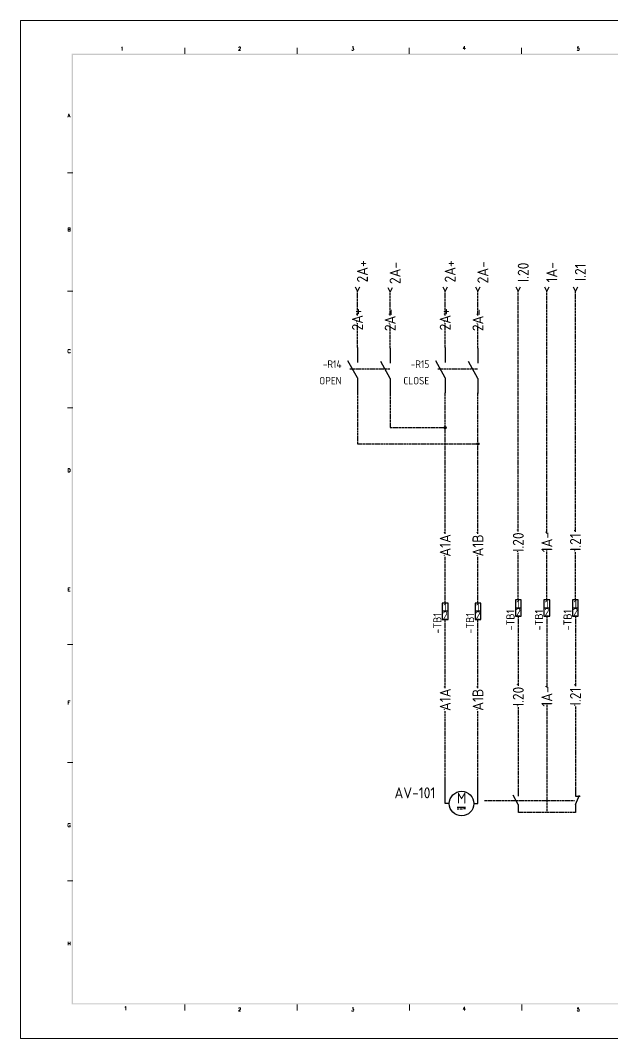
# Model space of a CAD drawing. Header units: millimetres. Extents: x 67033 to 212947, y 35102 to 335921.
# Drawn here: x 92624 to 95706, y 157136 to 162445 of the extents above; entities that cross this region are included whole.
import ezdxf
from ezdxf.enums import TextEntityAlignment as Align

# ---------------------------------------------------------------- set-up
doc = ezdxf.new("R2010")
doc.units = ezdxf.units.MM
doc.linetypes.add('ACAD_ISO02W100', pattern=[15, 12, -3])
doc.linetypes.add('DASHED', pattern=[0.75, 0.5, -0.25])
for name, color, linetype in [('BORDER', 7, 'Continuous'), ('DESC', 1, 'Continuous'), ('DESCCHILD', 20, 'Continuous'), ('LINK', 9, 'DASHED'), ('MISC', 2, 'Continuous'), ('RED_2.5mm^2', 1, 'Continuous'), ('SYMS', 7, 'Continuous'), ('TAGS', 51, 'Continuous'), ('TERMS', 4, 'Continuous')]:
    doc.layers.add(name, color=color, linetype=linetype)
doc.styles.add('ROMANS', font='romans.shx', dxfattribs={"height": 0.3})
doc.styles.add('WD_IEC', font='isocp2.shx', dxfattribs={"width": 0.9, "height": 4})

# ---------------------------------------------------------------- blocks, each defined once
blk = doc.blocks.new('VMO1M6')
for p, q in [((-10.02, 0), (-10, 15)), ((10, 0), (10, 15)), ((-7.5, 0), (-10.02, 0)), ((7.5, 0), (10, 0)), ((-2.66, -2.16), (2.34, -2.16)), ((-2.66, -3.16), (-1.41, -3.16)), ((-0.81, -3.16), (0.49, -3.16)), ((2.34, -3.16), (1.09, -3.16))]:
    blk.add_line(p, q)
blk.add_circle((0, 0), 7.5)
at = {"style": 'WD_IEC'}
for tag, p in [('TERM01', (-10.52, 14.94)), ('TERM02', (9.48, 14.94))]:
    blk.add_attdef(tag, text='', height=2, rotation=90, dxfattribs=at).set_placement(p, align=Align.RIGHT)
at = {"style": 'WD_IEC', "flags": 1}
for tag, p, height in [('X2TERM01', (-10, 15), 0.32), ('X2TERM02', (10, 15), 0.32), ('MFG', (10.83, 2.04), 1.5), ('CAT', (10.83, -0.02), 1.5), ('ASSYCODE', (10.72, -6.29), 1), ('FAMILY', (10.72, -7.79), 1), ('CATDESC', (10.72, -9.29), 1)]:
    blk.add_attdef(tag, p, '', height=height, dxfattribs=at)
at = {"style": 'WD_IEC'}
for tag, p in [('INST', (-16.04, 9.25)), ('LOC', (-16.04, 6.25)), ('RATING1', (-16.04, -0.8)), ('TAG1', (-16.04, 3.25)), ('DESC1', (-16.04, -8.1)), ('DESC3', (-16.04, -14.1)), ('DESC2', (-16.04, -11.1))]:
    blk.add_attdef(tag, text='', height=2.5, dxfattribs=at).set_placement(p, align=Align.RIGHT)
blk.add_attdef('M', text='', height=2.5, dxfattribs=at).set_placement((0.02, 0.02), align=Align.CENTER)
at = {"lineweight": 15, "style": 'WD_IEC'}
blk.add_attdef('XREF', text='', height=2.5, dxfattribs=at).set_placement((-16.04, -5.1), align=Align.RIGHT)
at = {"style": 'WD_IEC', "width": 0.9}
blk.add_attdef('WDTAGALT', text='', height=2.5, dxfattribs=at).set_placement((-16.04, -17.1), align=Align.RIGHT)
blk = doc.blocks.new('HA1X2Y')
blk.add_lwpolyline([(1.25, 2.5), (0, 0), (-1.25, 2.5)])
at = {"style": 'WD_IEC', "flags": 8}
for tag, p in [('DESC2', (0, 3.75)), ('DESC1', (0, 7.6))]:
    blk.add_attdef(tag, text='', height=2.5, dxfattribs=at).set_placement(p, align=Align.CENTER)
at = {"style": 'WD_IEC', "flags": 1}
blk.add_attdef('X8TERM01', (0, 0), '', height=0.32, dxfattribs=at)
blk = doc.blocks.new('VT0_LGENERIC')
at = {"style": 'WD_IEC'}
blk.add_attdef('COLOR', text='', height=2.5, rotation=90, dxfattribs=at).set_placement((0, 0), align=Align.MIDDLE_CENTER)
at = {"style": 'WD_IEC', "flags": 1}
for tag, p in [('X2TERM01', (0, 4)), ('X8TERM01', (0, -4))]:
    blk.add_attdef(tag, p, '', height=0.16, rotation=90, dxfattribs=at)
at = {"style": 'WD_IEC'}
for tag, p in [('X2_TINY_DOT_DONT_REMOVE', (0, 4)), ('X8_TINY_DOT_DONT_REMOVE', (0, -4))]:
    blk.add_attdef(tag, p, '', height=0.0001, rotation=90, dxfattribs=at)
blk = doc.blocks.new('VSP1001')
for p, q in [((1.75, 5), (-1.75, 5)), ((-1.75, 5), (-1.75, -5)), ((1.75, -5), (1.75, 5)), ((1.75, 0), (-1.75, 0)), ((-1.75, -5), (1.75, -5))]:
    blk.add_line(p, q)
at = {"linetype": 'Continuous', "style": 'WD_IEC', "width": 0.9, "flags": 8}
blk.add_attdef('TERMDESC01', (-1, 6), '', height=2, rotation=90, dxfattribs=at)
blk.add_attdef('X2WIRE01', text='', height=2, rotation=90, dxfattribs=at).set_placement((1, 6), align=Align.TOP_LEFT)
at = {"style": 'WD_IEC'}
for tag, p in [('INST', (-4, 5)), ('TAG1', (-4, -1)), ('LOC', (-4, 2)), ('DESC2', (-4, -7.85)), ('DESC1', (-4, -4.1)), ('DESC3', (-4, -11.6))]:
    blk.add_attdef(tag, text='', height=2.5, dxfattribs=at).set_placement(p, align=Align.RIGHT)
for tag, p in [('TERM01', (0, 2.5)), ('TERM02', (0, -2.5))]:
    blk.add_attdef(tag, text='', height=2, dxfattribs=at).set_placement(p, align=Align.MIDDLE_CENTER)
at = {"style": 'WD_IEC', "width": 0.9, "flags": 1}
for tag, p in [('CAT', (-0.96, 0.48)), ('MFG', (-0.88, 1.65)), ('ACE_FLAG', (-0.5, 4.5)), ('X2TERM01', (0, 5)), ('ASSYCODE', (-1.03, -0.58)), ('FAMILY', (-1.03, -1.66)), ('X8TERM02', (0, -5))]:
    blk.add_attdef(tag, p, '', height=0.25, dxfattribs=at)
at = {"linetype": 'Continuous', "style": 'WD_IEC', "width": 0.9, "flags": 8}
blk.add_attdef('TERMDESC02', text='', height=2, rotation=90, dxfattribs=at).set_placement((-1, -6), align=Align.RIGHT)
blk.add_attdef('X8WIRE02', text='', height=2, rotation=90, dxfattribs=at).set_placement((1, -6), align=Align.TOP_RIGHT)
blk = doc.blocks.new('VCR21')
for p, q in [((0, 7.5), (0, 2.5)), ((0, -2.5), (-3.12, 3.12)), ((0, -2.5), (0, -7.5))]:
    blk.add_line(p, q)
at = {"style": 'WD_IEC'}
for tag, p in [('INST', (-5.25, 6.75)), ('LOC', (-5.25, 3.75)), ('TAG2', (-5.25, 0.75)), ('XREF', (-5.25, -3.75)), ('DESC1', (-5.25, -6.75)), ('DESC2', (-5.25, -9.75)), ('DESC3', (-5.25, -12.75))]:
    blk.add_attdef(tag, text='', height=2.5, dxfattribs=at).set_placement(p, align=Align.RIGHT)
blk.add_attdef('TERM01', text='', height=2, rotation=90, dxfattribs=at).set_placement((-1, 7.5), align=Align.RIGHT)
at = {"style": 'WD_IEC', "flags": 1}
for tag, p, height in [('X2TERM01', (0, 7.5), 0.32), ('X4LINK', (-2.75, 0), 0.32), ('X1LINK', (-0.5, 0), 0.32), ('CONTACT', (4, -3.5), 1), ('FAMILY', (4, -5), 1), ('COMMON', (5.25, -4.75), 1), ('X8TERM02', (0, -7.5), 0.32)]:
    blk.add_attdef(tag, p, '', height=height, dxfattribs=at)
at = {"style": 'WD_IEC'}
blk.add_attdef('TERM02', (-1, -7.5), '', height=2, rotation=90, dxfattribs=at)
blk = doc.blocks.new('VCR22')
for p, q in [((0, 7.5), (0, 2.5)), ((0, -2.5), (2.5, 3.12)), ((0, 2.5), (2.87, 2.5)), ((0, -2.5), (0, -7.5))]:
    blk.add_line(p, q)
at = {"style": 'WD_IEC'}
for tag, p in [('INST', (-5.25, 5.25)), ('TAG2', (-5.25, -0.75)), ('LOC', (-5.25, 2.25)), ('DESC1', (-5.25, -6.75)), ('XREF', (-5.25, -3.75)), ('DESC3', (-5.25, -12.75)), ('DESC2', (-5.25, -9.75))]:
    blk.add_attdef(tag, text='', height=2.5, dxfattribs=at).set_placement(p, align=Align.RIGHT)
blk.add_attdef('TERM01', text='', height=2, rotation=90, dxfattribs=at).set_placement((-1, 7.5), align=Align.RIGHT)
at = {"style": 'WD_IEC', "flags": 1}
for tag, p, height in [('X2TERM01', (0, 7.5), 0.32), ('X4LINK', (-0.55, 0), 0.32), ('X1LINK', (1.92, 0), 0.32), ('CONTACT', (4, -3.5), 1), ('FAMILY', (4, -5), 1), ('COMMON', (5.25, -4.75), 1), ('X8TERM02', (0, -7.5), 0.32)]:
    blk.add_attdef(tag, p, '', height=height, dxfattribs=at)
at = {"style": 'WD_IEC'}
blk.add_attdef('TERM02', (-1, -7.5), '', height=2, rotation=90, dxfattribs=at)
blk = doc.blocks.new('WDDOT')
for radius in [0.72, 0.449, 0.223]:
    blk.add_circle((0, 0), radius)

msp = doc.modelspace()

# ---------------------------------------------------------------- linework, layer by layer
at = {"color": 7, "linetype": 'ACAD_ISO02W100', "true_color": 0xffffff}
for p, q in [((94342.1, 160628.7), (94549.8, 160628.7)), ((94799.5, 160628.7), (95007.3, 160628.7))]:
    msp.add_line(p, q, dxfattribs=at)
at = {"layer": 'BORDER', "linetype": 'Continuous', "lineweight": 9}
for p, q in [((93481.9, 162302.3), (93481.9, 162271)), ((94067.4, 162302.3), (94067.4, 162271)), ((94650.4, 162302.3), (94650.4, 162271)), ((95235.9, 162302.3), (95235.9, 162271)), ((92896.4, 161649.8), (92869.6, 161649.8)), ((92896.4, 161033), (92869.6, 161033)), ((92896.4, 160425.2), (92869.6, 160425.2)), ((92896.4, 159191.6), (92869.6, 159191.6)), ((92896.4, 158574.8), (92869.6, 158574.8)), ((92896.4, 157958.1), (92869.6, 157958.1)), ((93481.9, 157314.5), (93481.9, 157283.2)), ((94067.4, 157314.5), (94067.4, 157283.2)), ((94652.9, 157314.5), (94652.9, 157283.2)), ((95238.3, 157314.5), (95238.3, 157283.2))]:
    msp.add_line(p, q, dxfattribs=at)
msp.add_lwpolyline([(92623.7, 157135.7), (100141.3, 157135.7), (100141.3, 162445.3), (92623.7, 162445.3)], close=True, dxfattribs=at)
at = {"layer": 'BORDER', "lineweight": 9}
for points in [[(92897.7, 162265.2), (92891.5, 162271.5), (92897.7, 157320.5), (92891.5, 157314.1)], [(99956.7, 162265.2), (99962.9, 162271.5), (92897.7, 162265.2), (92891.5, 162271.5)], [(92897.7, 157320.5), (92891.5, 157314.1), (99956.7, 157320.5), (99962.9, 157314.1)]]:
    msp.add_trace(points, dxfattribs=at)
at = {"layer": 'LINK', "linetype": 'ACAD_ISO02W100'}
msp.add_lwpolyline([(95043.6, 158378.2), (95512.7, 158378.2)], dxfattribs=at)
at = {"layer": 'RED_2.5mm^2', "linetype": 'ACAD_ISO02W100'}
for p, q in [((94381, 160906.2), (94381, 161033)), ((94551.6, 160906), (94551.6, 161029.4)), ((94838.5, 160906.2), (94838.5, 161033)), ((95009.1, 160906), (95009.1, 161033)), ((95219.5, 159780.5), (95219.5, 161033)), ((95368.4, 159769.1), (95368.4, 161033)), ((95517.4, 159777.7), (95517.4, 161033)), ((94381, 160739.5), (94381, 160866.3)), ((94551.6, 160735.9), (94551.6, 160859.3)), ((94838.5, 160739.5), (94838.5, 160866.3)), ((95009.1, 160735.9), (95009.1, 160859.3)), ((94838.5, 159767.2), (94838.5, 160502.6)), ((95009.1, 159767.2), (95009.1, 160502.6)), ((95219.5, 159423.6), (95219.5, 159668.9)), ((95368.4, 159423.6), (95368.4, 159680.3)), ((95517.4, 159423.6), (95517.4, 159671.8)), ((94838.5, 159406.7), (94838.5, 159648.4)), ((95009.1, 159406.7), (95009.1, 159648.4)), ((94838.5, 158962.3), (94838.5, 159321.4)), ((95009.1, 158962.3), (95009.1, 159321.4)), ((95219.5, 159338.3), (95219.5, 158975.7)), ((95368.4, 159338.3), (95368.4, 158964.3)), ((95517.4, 159338.3), (95517.4, 158972.8)), ((95368.4, 158875.4), (95368.4, 158314.2)), ((95517.4, 158866.9), (95517.4, 158439.5)), ((94838.5, 158489.2), (94838.5, 158843.6)), ((95009.1, 158489.2), (95009.1, 158843.6)), ((95219.5, 158864.1), (95219.5, 158439.5)), ((95517.4, 158314.2), (95219.5, 158314.2))]:
    msp.add_line(p, q, dxfattribs=at)
at = {"layer": 'RED_2.5mm^2', "color": 1, "linetype": 'ACAD_ISO02W100'}
for p, q in [((94381, 160502.6), (94381, 160237)), ((94551.6, 160499), (94551.6, 160321.7)), ((94551.6, 160321.7), (94838.5, 160321.7)), ((94381, 160237), (94836.6, 160237)), ((94840.4, 160237), (95009.1, 160237))]:
    msp.add_line(p, q, dxfattribs=at)
msp.add_arc((94838.5, 160237), 1.9, 0, 180, dxfattribs=at)

# ---------------------------------------------------------------- block references
at = {"layer": 'SYMS', "linetype": 'ACAD_ISO02W100'}
ref = msp.add_blockref('HA1X2Y', (94381, 161033), dxfattribs=dict(at, xscale=8.528839452882746, yscale=8.528839452882746, zscale=8.528839452882746))
ref.add_attrib('DESC1', '2A+', dxfattribs={"layer": 'DESC', "height": 56.86, "rotation": 90, "style": 'WD_IEC', "flags": 8}).set_placement((94435.2, 161136.4), align=Align.CENTER)
ref = msp.add_blockref('HA1X2Y', (94551.6, 161029.4), dxfattribs=dict(at, xscale=8.528839452882746, yscale=8.528839452882746, zscale=8.528839452882746))
ref.add_attrib('DESC1', '2A-', dxfattribs={"layer": 'DESC', "height": 56.86, "rotation": 90, "style": 'WD_IEC', "flags": 8}).set_placement((94605.7, 161128.1), align=Align.CENTER)
ref = msp.add_blockref('HA1X2Y', (94838.5, 161033), dxfattribs=dict(at, xscale=8.528839452882746, yscale=8.528839452882746, zscale=8.528839452882746))
ref.add_attrib('DESC1', '2A+', dxfattribs={"layer": 'DESC', "height": 56.86, "rotation": 90, "style": 'WD_IEC', "flags": 8}).set_placement((94892.6, 161136.4), align=Align.CENTER)
ref = msp.add_blockref('HA1X2Y', (95009.1, 161033), dxfattribs=dict(at, xscale=8.528839452882746, yscale=8.528839452882746, zscale=8.528839452882746))
ref.add_attrib('DESC1', '2A-', dxfattribs={"layer": 'DESC', "height": 56.86, "rotation": 90, "style": 'WD_IEC', "flags": 8}).set_placement((95063.2, 161131.7), align=Align.CENTER)
ref = msp.add_blockref('HA1X2Y', (95219.5, 161033), dxfattribs=dict(at, xscale=8.528839452882746, yscale=8.528839452882746, zscale=8.528839452882746))
ref.add_attrib('DESC1', 'I.20', dxfattribs={"layer": 'DESC', "height": 56.86, "rotation": 90, "style": 'WD_IEC', "flags": 8}).set_placement((95273.6, 161131.7), align=Align.CENTER)
ref = msp.add_blockref('HA1X2Y', (95368.4, 161033), dxfattribs=dict(at, xscale=8.528839452882746, yscale=8.528839452882746, zscale=8.528839452882746))
ref.add_attrib('DESC1', '1A-', dxfattribs={"layer": 'DESC', "height": 56.86, "rotation": 90, "style": 'WD_IEC', "flags": 8}).set_placement((95422.6, 161131.7), align=Align.CENTER)
ref = msp.add_blockref('HA1X2Y', (95517.4, 161033), dxfattribs=dict(at, xscale=8.528839452882746, yscale=8.528839452882746, zscale=8.528839452882746))
ref.add_attrib('DESC1', 'I.21', dxfattribs={"layer": 'DESC', "height": 56.86, "rotation": 90, "style": 'WD_IEC', "flags": 8}).set_placement((95571.6, 161131.7), align=Align.CENTER)
ref = msp.add_blockref('VT0_LGENERIC', (94381, 160886.3), dxfattribs=dict(at, xscale=8.528839452882746, yscale=8.528839452882746, zscale=8.528839452882746))
ref.add_attrib('X8_TINY_DOT_DONT_REMOVE', '.', (94381, 160866.3), dxfattribs={"layer": 'MISC', "height": 56.9, "rotation": 90, "style": 'WD_IEC'})
ref.add_attrib('X2_TINY_DOT_DONT_REMOVE', '.', (94381, 160906.2), dxfattribs={"layer": 'MISC', "height": 56.9, "rotation": 90, "style": 'WD_IEC'})
ref.add_attrib('COLOR', '2A+', dxfattribs={"layer": 'MISC', "height": 56.86, "rotation": 90, "style": 'WD_IEC'}).set_placement((94381, 160886.3), align=Align.MIDDLE_CENTER)
ref = msp.add_blockref('VT0_LGENERIC', (94551.6, 160882.7), dxfattribs=dict(at, xscale=8.528839452882746, yscale=8.528839452882746, zscale=8.528839452882746))
ref.add_attrib('X8_TINY_DOT_DONT_REMOVE', '.', (94551.6, 160859.3), dxfattribs={"layer": 'MISC', "height": 56.9, "rotation": 90, "style": 'WD_IEC'})
ref.add_attrib('X2_TINY_DOT_DONT_REMOVE', '.', (94551.6, 160906), dxfattribs={"layer": 'MISC', "height": 56.9, "rotation": 90, "style": 'WD_IEC'})
ref.add_attrib('COLOR', '2A-', dxfattribs={"layer": 'MISC', "height": 56.86, "rotation": 90, "style": 'WD_IEC'}).set_placement((94551.6, 160882.7), align=Align.MIDDLE_CENTER)
ref = msp.add_blockref('VT0_LGENERIC', (94838.5, 160886.3), dxfattribs=dict(at, xscale=8.528839452882746, yscale=8.528839452882746, zscale=8.528839452882746))
ref.add_attrib('X8_TINY_DOT_DONT_REMOVE', '.', (94838.5, 160866.3), dxfattribs={"layer": 'MISC', "height": 56.9, "rotation": 90, "style": 'WD_IEC'})
ref.add_attrib('X2_TINY_DOT_DONT_REMOVE', '.', (94838.5, 160906.2), dxfattribs={"layer": 'MISC', "height": 56.9, "rotation": 90, "style": 'WD_IEC'})
ref.add_attrib('COLOR', '2A+', dxfattribs={"layer": 'MISC', "height": 56.86, "rotation": 90, "style": 'WD_IEC'}).set_placement((94838.5, 160886.3), align=Align.MIDDLE_CENTER)
ref = msp.add_blockref('VT0_LGENERIC', (95009.1, 160882.7), dxfattribs=dict(at, xscale=8.528839452882746, yscale=8.528839452882746, zscale=8.528839452882746))
ref.add_attrib('X8_TINY_DOT_DONT_REMOVE', '.', (95009.1, 160859.3), dxfattribs={"layer": 'MISC', "height": 56.9, "rotation": 90, "style": 'WD_IEC'})
ref.add_attrib('X2_TINY_DOT_DONT_REMOVE', '.', (95009.1, 160906), dxfattribs={"layer": 'MISC', "height": 56.9, "rotation": 90, "style": 'WD_IEC'})
ref.add_attrib('COLOR', '2A-', dxfattribs={"layer": 'MISC', "height": 56.86, "rotation": 90, "style": 'WD_IEC'}).set_placement((95009.1, 160882.7), align=Align.MIDDLE_CENTER)
at = {"layer": 'SYMS', "color": 2, "linetype": 'ACAD_ISO02W100'}
ref = msp.add_blockref('VCR21', (94381, 160621), dxfattribs=dict(at, xscale=15.79342358919356, yscale=15.79342358919356, zscale=15.79342358919356))
ref.add_attrib('DESC2', 'OPEN', dxfattribs={"layer": 'DESCCHILD', "height": 39.48, "style": 'WD_IEC'}).set_placement((94298.1, 160546.7), align=Align.RIGHT)
ref.add_attrib('TAG2', '-R14', dxfattribs={"layer": 'TAGS', "height": 39.48, "style": 'WD_IEC'}).set_placement((94298.1, 160632.9), align=Align.RIGHT)
at = {"layer": 'SYMS', "color": 2, "linetype": 'ACAD_ISO02W100', "xscale": 15.79342358919356, "yscale": 15.79342358919356, "zscale": 15.79342358919356}
for p in [(94551.6, 160617.5), (95009.1, 160617.5)]:
    msp.add_blockref('VCR21', p, dxfattribs=at)
at = {"layer": 'SYMS', "color": 2, "linetype": 'ACAD_ISO02W100'}
ref = msp.add_blockref('VCR21', (94838.5, 160621), dxfattribs=dict(at, xscale=15.79342358919356, yscale=15.79342358919356, zscale=15.79342358919356))
ref.add_attrib('DESC2', 'CLOSE', dxfattribs={"layer": 'DESCCHILD', "height": 39.48, "style": 'WD_IEC'}).set_placement((94755.6, 160546.7), align=Align.RIGHT)
ref.add_attrib('TAG2', '-R15', dxfattribs={"layer": 'TAGS', "height": 39.48, "style": 'WD_IEC'}).set_placement((94755.6, 160632.9), align=Align.RIGHT)
at = {"layer": 'SYMS', "linetype": 'ACAD_ISO02W100'}
for name, p, xscale, yscale, zscale in [('WDDOT', (94838.5, 160321.7), 7.796166861741266, 7.796166861741266, 7.796166861741266), ('WDDOT', (95009.1, 160237), 7.796166861741266, 7.796166861741266, 7.796166861741266), ('VCR21', (95219.5, 158378.2), 8.528839452882746, 8.528839452882746, 8.528839452882746), ('VCR22', (95517.4, 158378.2), 8.528839452882746, 8.528839452882746, 8.528839452882746)]:
    msp.add_blockref(name, p, dxfattribs=dict(at, xscale=xscale, yscale=yscale, zscale=zscale))
ref = msp.add_blockref('VT0_LGENERIC', (94838.5, 159707.8), dxfattribs=dict(at, xscale=8.528839452882746, yscale=8.528839452882746, zscale=8.528839452882746))
ref.add_attrib('X8_TINY_DOT_DONT_REMOVE', '.', (94838.5, 159648.4), dxfattribs={"layer": 'MISC', "height": 56.9, "rotation": 90, "style": 'WD_IEC'})
ref.add_attrib('X2_TINY_DOT_DONT_REMOVE', '.', (94838.5, 159767.2), dxfattribs={"layer": 'MISC', "height": 56.9, "rotation": 90, "style": 'WD_IEC'})
ref.add_attrib('COLOR', 'A1A', dxfattribs={"layer": 'MISC', "height": 56.86, "rotation": 90, "style": 'WD_IEC'}).set_placement((94838.5, 159707.8), align=Align.MIDDLE_CENTER)
ref = msp.add_blockref('VT0_LGENERIC', (95009.1, 159707.8), dxfattribs=dict(at, xscale=8.528839452882746, yscale=8.528839452882746, zscale=8.528839452882746))
ref.add_attrib('X8_TINY_DOT_DONT_REMOVE', '.', (95009.1, 159648.4), dxfattribs={"layer": 'MISC', "height": 56.9, "rotation": 90, "style": 'WD_IEC'})
ref.add_attrib('X2_TINY_DOT_DONT_REMOVE', '.', (95009.1, 159767.2), dxfattribs={"layer": 'MISC', "height": 56.9, "rotation": 90, "style": 'WD_IEC'})
ref.add_attrib('COLOR', 'A1B', dxfattribs={"layer": 'MISC', "height": 56.86, "rotation": 90, "style": 'WD_IEC'}).set_placement((95009.1, 159707.8), align=Align.MIDDLE_CENTER)
ref = msp.add_blockref('VT0_LGENERIC', (95219.5, 159724.7), dxfattribs=dict(at, xscale=8.528839452882746, yscale=8.528839452882746, zscale=8.528839452882746))
ref.add_attrib('X8_TINY_DOT_DONT_REMOVE', '.', (95219.5, 159668.9), dxfattribs={"layer": 'MISC', "height": 56.9, "rotation": 90, "style": 'WD_IEC'})
ref.add_attrib('X2_TINY_DOT_DONT_REMOVE', '.', (95219.5, 159780.5), dxfattribs={"layer": 'MISC', "height": 56.9, "rotation": 90, "style": 'WD_IEC'})
ref.add_attrib('COLOR', 'I.20', dxfattribs={"layer": 'MISC', "height": 56.86, "rotation": 90, "style": 'WD_IEC'}).set_placement((95219.5, 159724.7), align=Align.MIDDLE_CENTER)
ref = msp.add_blockref('VT0_LGENERIC', (95368.4, 159724.7), dxfattribs=dict(at, xscale=8.528839452882746, yscale=8.528839452882746, zscale=8.528839452882746))
ref.add_attrib('X8_TINY_DOT_DONT_REMOVE', '.', (95368.4, 159680.3), dxfattribs={"layer": 'MISC', "height": 56.9, "rotation": 90, "style": 'WD_IEC'})
ref.add_attrib('X2_TINY_DOT_DONT_REMOVE', '.', (95368.4, 159769.1), dxfattribs={"layer": 'MISC', "height": 56.9, "rotation": 90, "style": 'WD_IEC'})
ref.add_attrib('COLOR', '1A-', dxfattribs={"layer": 'MISC', "height": 56.86, "rotation": 90, "style": 'WD_IEC'}).set_placement((95368.4, 159724.7), align=Align.MIDDLE_CENTER)
ref = msp.add_blockref('VT0_LGENERIC', (95517.4, 159724.7), dxfattribs=dict(at, xscale=8.528839452882746, yscale=8.528839452882746, zscale=8.528839452882746))
ref.add_attrib('X8_TINY_DOT_DONT_REMOVE', '.', (95517.4, 159671.8), dxfattribs={"layer": 'MISC', "height": 56.9, "rotation": 90, "style": 'WD_IEC'})
ref.add_attrib('X2_TINY_DOT_DONT_REMOVE', '.', (95517.4, 159777.7), dxfattribs={"layer": 'MISC', "height": 56.9, "rotation": 90, "style": 'WD_IEC'})
ref.add_attrib('COLOR', 'I.21', dxfattribs={"layer": 'MISC', "height": 56.86, "rotation": 90, "style": 'WD_IEC'}).set_placement((95517.4, 159724.7), align=Align.MIDDLE_CENTER)
ref = msp.add_blockref('VSP1001', (94838.5, 159364), dxfattribs=dict(at, xscale=8.528839452882746, yscale=8.528839452882746, zscale=8.528839452882746))
ref.add_attrib('TAG1', '-TB1', dxfattribs={"layer": 'TAGS', "height": 42.64, "rotation": 90, "style": 'WD_IEC'}).set_placement((94819, 159355.5), align=Align.RIGHT)
ref.add_attrib('TERM01', '1', dxfattribs={"layer": 'TERMS', "height": 42.6, "style": 'WD_IEC'}).set_placement((94838.5, 159385.4), align=Align.MIDDLE_CENTER)
ref.add_attrib('TERM02', '2', dxfattribs={"layer": 'TERMS', "height": 42.6, "style": 'WD_IEC'}).set_placement((94838.5, 159342.7), align=Align.MIDDLE_CENTER)
ref = msp.add_blockref('VSP1001', (95009.1, 159364), dxfattribs=dict(at, xscale=8.528839452882746, yscale=8.528839452882746, zscale=8.528839452882746))
ref.add_attrib('TAG1', '-TB1', dxfattribs={"layer": 'TAGS', "height": 42.64, "rotation": 90, "style": 'WD_IEC'}).set_placement((94989.5, 159355.5), align=Align.RIGHT)
ref.add_attrib('TERM01', '1', dxfattribs={"layer": 'TERMS', "height": 42.6, "style": 'WD_IEC'}).set_placement((95009.1, 159385.4), align=Align.MIDDLE_CENTER)
ref.add_attrib('TERM02', '2', dxfattribs={"layer": 'TERMS', "height": 42.6, "style": 'WD_IEC'}).set_placement((95009.1, 159342.7), align=Align.MIDDLE_CENTER)
ref = msp.add_blockref('VSP1001', (95219.5, 159380.9), dxfattribs=dict(at, xscale=8.528839452882746, yscale=8.528839452882746, zscale=8.528839452882746))
ref.add_attrib('TAG1', '-TB1', dxfattribs={"layer": 'TAGS', "height": 42.64, "rotation": 90, "style": 'WD_IEC'}).set_placement((95199.9, 159372.4), align=Align.RIGHT)
ref.add_attrib('TERM01', '1', dxfattribs={"layer": 'TERMS', "height": 42.6, "style": 'WD_IEC'}).set_placement((95219.5, 159402.3), align=Align.MIDDLE_CENTER)
ref.add_attrib('TERM02', '2', dxfattribs={"layer": 'TERMS', "height": 42.6, "style": 'WD_IEC'}).set_placement((95219.5, 159359.6), align=Align.MIDDLE_CENTER)
ref = msp.add_blockref('VSP1001', (95368.4, 159380.9), dxfattribs=dict(at, xscale=8.528839452882746, yscale=8.528839452882746, zscale=8.528839452882746))
ref.add_attrib('TAG1', '-TB1', dxfattribs={"layer": 'TAGS', "height": 42.64, "rotation": 90, "style": 'WD_IEC'}).set_placement((95348.9, 159372.4), align=Align.RIGHT)
ref.add_attrib('TERM01', '1', dxfattribs={"layer": 'TERMS', "height": 42.6, "style": 'WD_IEC'}).set_placement((95368.4, 159402.3), align=Align.MIDDLE_CENTER)
ref.add_attrib('TERM02', '2', dxfattribs={"layer": 'TERMS', "height": 42.6, "style": 'WD_IEC'}).set_placement((95368.4, 159359.6), align=Align.MIDDLE_CENTER)
ref = msp.add_blockref('VSP1001', (95517.4, 159380.9), dxfattribs=dict(at, xscale=8.528839452882746, yscale=8.528839452882746, zscale=8.528839452882746))
ref.add_attrib('TAG1', '-TB1', dxfattribs={"layer": 'TAGS', "height": 42.64, "rotation": 90, "style": 'WD_IEC'}).set_placement((95497.9, 159372.4), align=Align.RIGHT)
ref.add_attrib('TERM01', '1', dxfattribs={"layer": 'TERMS', "height": 42.6, "style": 'WD_IEC'}).set_placement((95517.4, 159402.3), align=Align.MIDDLE_CENTER)
ref.add_attrib('TERM02', '2', dxfattribs={"layer": 'TERMS', "height": 42.6, "style": 'WD_IEC'}).set_placement((95517.4, 159359.6), align=Align.MIDDLE_CENTER)
ref = msp.add_blockref('VT0_LGENERIC', (94838.5, 158903), dxfattribs=dict(at, xscale=8.528839452882746, yscale=8.528839452882746, zscale=8.528839452882746))
ref.add_attrib('X8_TINY_DOT_DONT_REMOVE', '.', (94838.5, 158843.6), dxfattribs={"layer": 'MISC', "height": 56.9, "rotation": 90, "style": 'WD_IEC'})
ref.add_attrib('X2_TINY_DOT_DONT_REMOVE', '.', (94838.5, 158962.3), dxfattribs={"layer": 'MISC', "height": 56.9, "rotation": 90, "style": 'WD_IEC'})
ref.add_attrib('COLOR', 'A1A', dxfattribs={"layer": 'MISC', "height": 56.86, "rotation": 90, "style": 'WD_IEC'}).set_placement((94838.5, 158903), align=Align.MIDDLE_CENTER)
ref = msp.add_blockref('VT0_LGENERIC', (95009.1, 158903), dxfattribs=dict(at, xscale=8.528839452882746, yscale=8.528839452882746, zscale=8.528839452882746))
ref.add_attrib('X8_TINY_DOT_DONT_REMOVE', '.', (95009.1, 158843.6), dxfattribs={"layer": 'MISC', "height": 56.9, "rotation": 90, "style": 'WD_IEC'})
ref.add_attrib('X2_TINY_DOT_DONT_REMOVE', '.', (95009.1, 158962.3), dxfattribs={"layer": 'MISC', "height": 56.9, "rotation": 90, "style": 'WD_IEC'})
ref.add_attrib('COLOR', 'A1B', dxfattribs={"layer": 'MISC', "height": 56.86, "rotation": 90, "style": 'WD_IEC'}).set_placement((95009.1, 158903), align=Align.MIDDLE_CENTER)
ref = msp.add_blockref('VT0_LGENERIC', (95219.5, 158919.9), dxfattribs=dict(at, xscale=8.528839452882746, yscale=8.528839452882746, zscale=8.528839452882746))
ref.add_attrib('X8_TINY_DOT_DONT_REMOVE', '.', (95219.5, 158864.1), dxfattribs={"layer": 'MISC', "height": 56.9, "rotation": 90, "style": 'WD_IEC'})
ref.add_attrib('X2_TINY_DOT_DONT_REMOVE', '.', (95219.5, 158975.7), dxfattribs={"layer": 'MISC', "height": 56.9, "rotation": 90, "style": 'WD_IEC'})
ref.add_attrib('COLOR', 'I.20', dxfattribs={"layer": 'MISC', "height": 56.86, "rotation": 90, "style": 'WD_IEC'}).set_placement((95219.5, 158919.9), align=Align.MIDDLE_CENTER)
ref = msp.add_blockref('VT0_LGENERIC', (95368.4, 158919.9), dxfattribs=dict(at, xscale=8.528839452882746, yscale=8.528839452882746, zscale=8.528839452882746))
ref.add_attrib('X8_TINY_DOT_DONT_REMOVE', '.', (95368.4, 158875.4), dxfattribs={"layer": 'MISC', "height": 56.9, "rotation": 90, "style": 'WD_IEC'})
ref.add_attrib('X2_TINY_DOT_DONT_REMOVE', '.', (95368.4, 158964.3), dxfattribs={"layer": 'MISC', "height": 56.9, "rotation": 90, "style": 'WD_IEC'})
ref.add_attrib('COLOR', '1A-', dxfattribs={"layer": 'MISC', "height": 56.86, "rotation": 90, "style": 'WD_IEC'}).set_placement((95368.4, 158919.9), align=Align.MIDDLE_CENTER)
ref = msp.add_blockref('VT0_LGENERIC', (95517.4, 158919.9), dxfattribs=dict(at, xscale=8.528839452882746, yscale=8.528839452882746, zscale=8.528839452882746))
ref.add_attrib('X8_TINY_DOT_DONT_REMOVE', '.', (95517.4, 158866.9), dxfattribs={"layer": 'MISC', "height": 56.9, "rotation": 90, "style": 'WD_IEC'})
ref.add_attrib('X2_TINY_DOT_DONT_REMOVE', '.', (95517.4, 158972.8), dxfattribs={"layer": 'MISC', "height": 56.9, "rotation": 90, "style": 'WD_IEC'})
ref.add_attrib('COLOR', 'I.21', dxfattribs={"layer": 'MISC', "height": 56.86, "rotation": 90, "style": 'WD_IEC'}).set_placement((95517.4, 158919.9), align=Align.MIDDLE_CENTER)
ref = msp.add_blockref('VMO1M6', (94923.8, 158361.3), dxfattribs=dict(at, xscale=8.528839452882746, yscale=8.528839452882746, zscale=8.528839452882746))
ref.add_attrib('M', 'M', dxfattribs={"layer": 'MISC', "height": 56.9, "style": 'WD_IEC'}).set_placement((94923.9, 158361.4), align=Align.CENTER)
ref.add_attrib('TAG1', 'AV-101', dxfattribs={"layer": 'TAGS', "height": 56.86, "style": 'WD_IEC'}).set_placement((94787, 158389), align=Align.RIGHT)

# ---------------------------------------------------------------- texts
at = {"layer": 'BORDER', "linetype": 'Continuous', "lineweight": 9, "style": 'ROMANS'}
for s, p in [('1', (93146.7, 162288.9)), ('2', (93759, 162288.9)), ('3', (94348.9, 162288.9)), ('4', (94930, 162293.4)), ('5', (95524.4, 162288.9)), ('A', (92869.6, 161940.3)), ('B', (92869.6, 161345.9)), ('C', (92869.6, 160711.2)), ('D', (92869.6, 160090)), ('E', (92869.6, 159468.7)), ('F', (92869.6, 158878.8)), ('G', (92869.6, 158239.6)), ('H', (92869.6, 157622.9)), ('1', (93164.6, 157284.8)), ('2', (93759, 157278.7)), ('3', (94348.9, 157278.7)), ('4', (94930, 157283.2)), ('5', (95524.4, 157278.7))]:
    msp.add_text(s, height=17.9, dxfattribs=at).set_placement(p)

doc.saveas('drawing.dxf')
